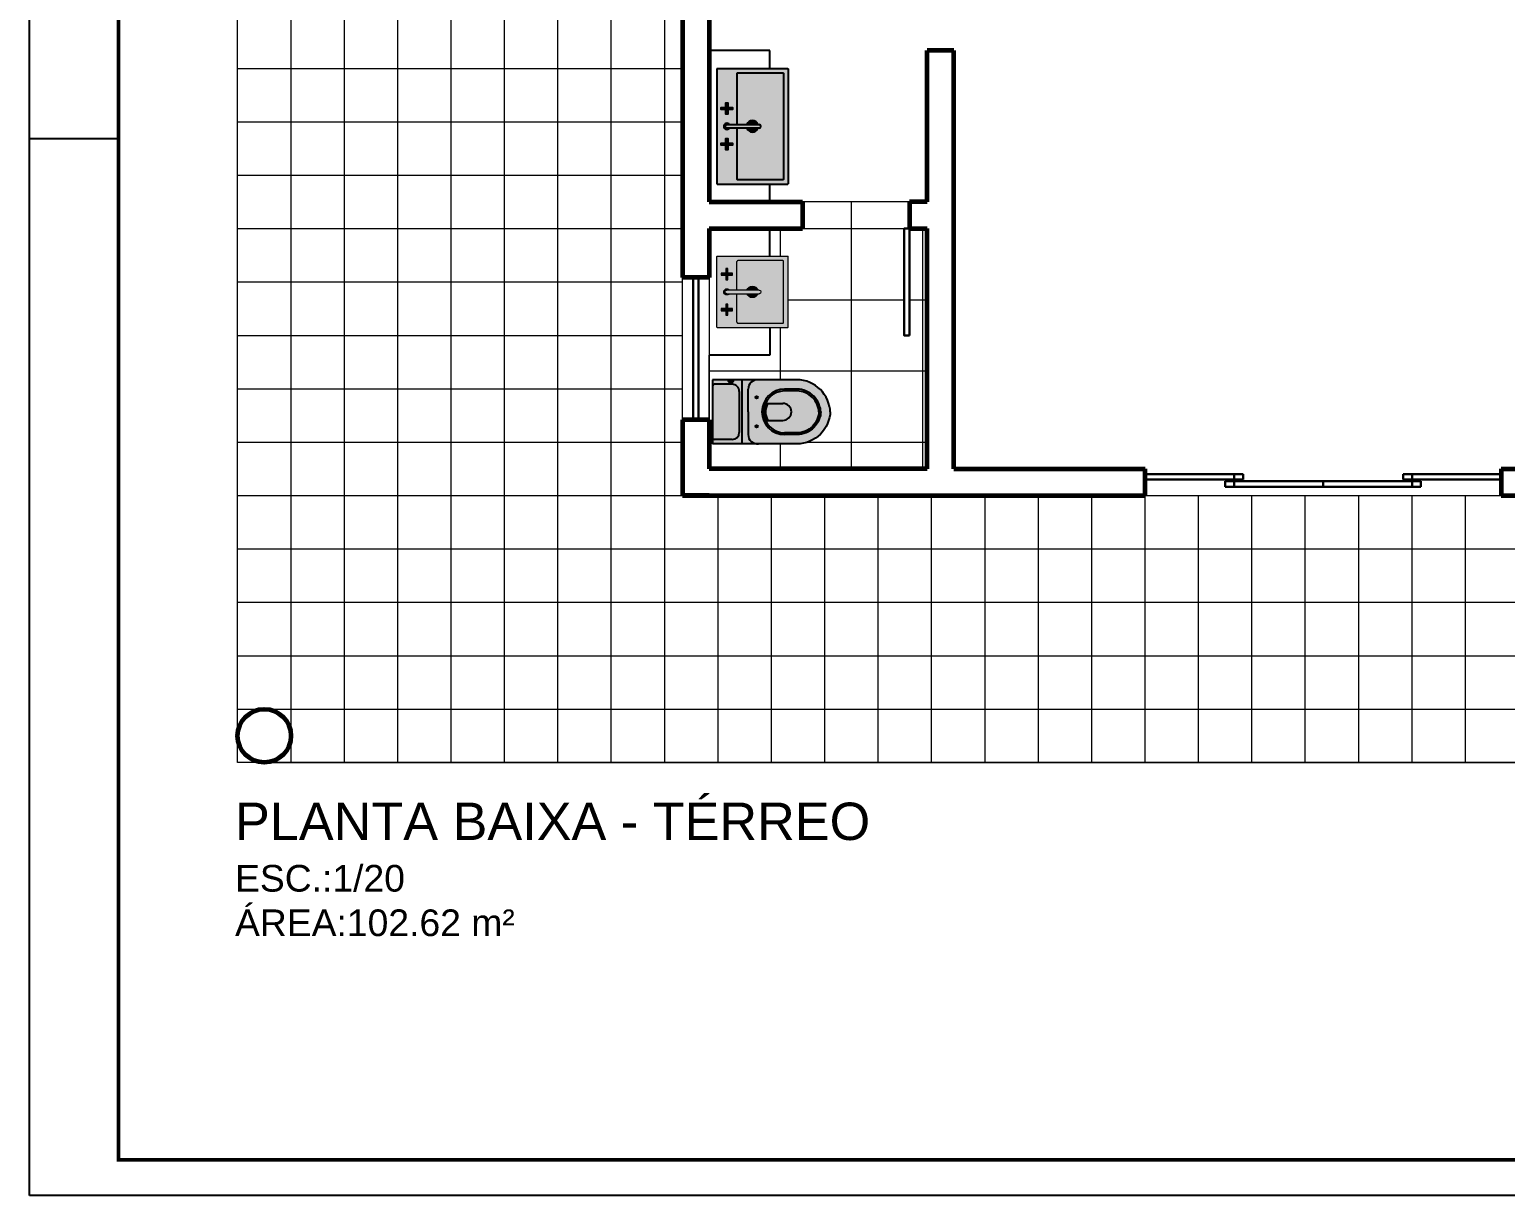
# Model space of a CAD drawing. Header units: millimetres. Extents: x 1127 to 14330, y -137 to 7568.
# Drawn here: x 10233.9 to 10648.6, y 3779.3 to 4106.9 of the extents above; entities that cross this region are included whole.
import ezdxf

# ---------------------------------------------------------------- set-up
doc = ezdxf.new("R2010")
doc.units = ezdxf.units.MM
doc.header["$LTSCALE"] = 0.01
for name, color, linetype, lineweight in [('0.05', 8, 'Continuous', 5), ('0.13', 6, 'Continuous', 13), ('0.60', 4, 'Continuous', 60)]:
    doc.layers.add(name, color=color, linetype=linetype, lineweight=lineweight)
doc.layers.add('HAC_MOB', color=61, linetype='Continuous')
doc.layers.add('LAY', color=8, linetype='Continuous')
doc.styles.get("Standard").update_dxf_attribs({"font": 'arial.ttf'})

# ---------------------------------------------------------------- blocks, each defined once
blk = doc.blocks.new('-Vaso com Caixa')
at = {"layer": 'HAC_MOB'}
h = blk.add_hatch(color=7, dxfattribs=at)
h.set_gradient(color1=(249, 250, 250), one_color=1, tint=1, name='SPHERICAL')
h.paths.add_polyline_path([(15.51, -1, 0.414214), (14.51, 0), (-14.51, 0, 0.414214), (-15.51, -1), (-15.51, -11, 0.414214), (-11.51, -15), (11.51, -15, 0.418032), (15.51, -10.95), (15.51, -10.95)], flags=17)
h.paths.add_polyline_path([(18.01, -11.49), (17.02, -11.49), (17.02, -11.16), (16.07, -11.16), (16.07, -10.95), (15.51, -10.95), (15.51, -11, -0.414214), (11.51, -15), (-11.51, -15, -0.414214), (-15.51, -11), (-15.51, -1, -0.414214), (-14.51, 0), (-18.01, 0), (-18.01, -16.5), (18.01, -16.5)])
h.paths.add_polyline_path([(18.01, 0), (14.51, 0, -0.414214), (15.51, -1), (15.51, -9.52), (16.07, -9.52), (16.07, -9.31), (17.02, -9.31), (17.02, -8.98), (18.01, -8.98)], flags=17)
h = blk.add_hatch(color=7, dxfattribs=at)
h.set_gradient(color1=(249, 250, 250), one_color=1, tint=1, name='SPHERICAL')
h.paths.add_polyline_path([(18.01, -16.5), (-18.01, -16.5), (-18.01, -25.25, -0.414214), (-12.76, -20), (0, -20), (12.76, -20, -0.414214), (18.01, -25.25)])
h = blk.add_hatch(color=7, dxfattribs=at)
h.set_gradient(color1=(249, 250, 250), one_color=1, tint=1, name='SPHERICAL')
h.paths.add_polyline_path([(16.07, -9.52), (15.51, -9.52), (15.51, -10.95), (16.07, -10.95)])
h.paths.add_polyline_path([(17.02, -9.31), (16.07, -9.31), (16.07, -11.16), (17.02, -11.16)])
h.paths.add_polyline_path([(18.21, -8.98), (17.02, -8.98), (17.02, -11.49), (18.21, -11.49)])
h = blk.add_hatch(color=7, dxfattribs=at)
h.set_gradient(color1=(249, 250, 250), one_color=1, tint=1, name='SPHERICAL')
h.paths.add_polyline_path([(0, -27.75, -0.394816), (12.73, -39.66), (18.01, -39.66), (18.01, -25.25, 0.414214), (12.76, -20), (0, -20), (-12.76, -20, 0.414214), (-18.01, -25.25), (-18.01, -28.52), (-13.77, -24.76), (-8.84, -24.76, -1), (-7.44, -24.76), (7.44, -24.76, -1), (8.84, -24.76, -1), (7.44, -24.76), (-7.44, -24.76, -1), (-8.84, -24.76), (-13.77, -24.76), (-18.01, -28.52), (-18.01, -39.66), (-12.73, -39.66, -0.394816)])
h.paths.add_polyline_path([(-12.76, -40.52, -0.01679), (-12.73, -39.66), (-18.01, -39.66), (-18.01, -47.36), (-17.93, -49.3), (-17.63, -51.09), (-17.19, -52.88), (-16.52, -54.59), (-15.77, -56.23), (-14.8, -57.8), (-13.76, -59.22), (-12.56, -60.56), (-11.22, -61.75), (-9.81, -62.79), (-8.24, -63.76), (-6.6, -64.51), (-4.89, -65.18), (-3.09, -65.75), (-1.49, -66), (-0.08, -66), (0, -66), (0.08, -66), (1.49, -66), (3.09, -65.75), (4.89, -65.18), (6.6, -64.51), (8.24, -63.76), (9.81, -62.79), (11.22, -61.75), (12.56, -60.56), (13.76, -59.22), (14.8, -57.8), (15.77, -56.23), (16.52, -54.59), (17.19, -52.88), (17.63, -51.09), (17.93, -49.3), (18.01, -47.36), (18.01, -39.66), (12.73, -39.66, -0.01679), (12.76, -40.52), (12.76, -47.26), (12.7, -48.77), (12.49, -50.02), (12.17, -51.28), (11.68, -52.55), (11.13, -53.76), (10.45, -54.86), (9.67, -55.91), (8.85, -56.84), (7.91, -57.67), (6.86, -58.44), (5.76, -59.12), (4.56, -59.67), (3.29, -60.17), (2.02, -60.55), (0.84, -60.7), (0, -60.75), (-0.84, -60.7), (-2.02, -60.55), (-3.29, -60.17), (-4.56, -59.67), (-5.76, -59.12), (-6.86, -58.44), (-7.91, -57.67), (-8.85, -56.84), (-9.67, -55.91), (-10.45, -54.86), (-11.13, -53.76), (-11.68, -52.55), (-12.17, -51.28), (-12.49, -50.02), (-12.7, -48.77), (-12.76, -47.26)])
h.paths.add_polyline_path([(-11.76, -40.42, -0.016103), (-11.73, -39.66), (-12.73, -39.66, 0.016386), (-12.76, -40.5), (-12.76, -47.26), (-12.7, -48.77), (-12.49, -50.02), (-12.17, -51.28), (-11.68, -52.55), (-11.13, -53.76), (-10.45, -54.86), (-9.67, -55.91), (-8.85, -56.84), (-7.91, -57.67), (-6.86, -58.44), (-5.76, -59.12), (-4.56, -59.67), (-3.29, -60.17), (-2.02, -60.55), (-0.84, -60.7), (0, -60.75), (0.84, -60.7), (2.02, -60.55), (3.29, -60.17), (4.56, -59.67), (5.76, -59.12), (6.86, -58.44), (7.91, -57.67), (8.85, -56.84), (9.67, -55.91), (10.45, -54.86), (11.13, -53.76), (11.68, -52.55), (12.17, -51.28), (12.49, -50.02), (12.7, -48.77), (12.76, -47.26), (12.76, -40.5, 0.016386), (12.73, -39.66), (11.73, -39.66, -0.016103), (11.76, -40.42), (11.76, -47.24), (11.7, -48.66), (11.51, -49.82), (11.22, -50.98), (10.76, -52.16), (10.25, -53.28), (9.62, -54.3), (8.9, -55.28), (8.14, -56.13), (7.28, -56.89), (6.3, -57.61), (5.29, -58.24), (4.17, -58.75), (2.96, -59.22), (1.81, -59.57), (0.75, -59.71), (0, -59.75), (-0.75, -59.71), (-1.81, -59.57), (-2.96, -59.22), (-4.17, -58.75), (-5.29, -58.24), (-6.3, -57.61), (-7.28, -56.89), (-8.14, -56.13), (-8.9, -55.28), (-9.62, -54.3), (-10.25, -53.28), (-10.76, -52.16), (-11.22, -50.98), (-11.51, -49.82), (-11.7, -48.66), (-11.76, -47.24)], flags=17)
h.paths.add_polyline_path([(0, -28.75, -0.393184), (11.73, -39.66), (12.73, -39.66, 0.394816), (0, -27.75, 0.394816), (-12.73, -39.66), (-11.73, -39.66, -0.393184)], flags=17)
h = blk.add_hatch(color=254, dxfattribs=at)
h.set_gradient(color1=(227, 232, 232), one_color=1, tint=1, name='SPHERICAL')
h.paths.add_polyline_path([(-7.44, -24.76, 1), (-8.84, -24.76, 1)])
h.paths.add_polyline_path([(7.44, -24.76, 1), (8.84, -24.76, 1)])
h.paths.add_polyline_path([(4.75, -39.66), (-4.75, -39.66, 0.965691)])
h.paths.add_polyline_path([(4.75, -30.94, 0.259045), (-4.75, -30.94), (-4.75, -39.5, 0.008726), (-4.75, -39.66), (4.75, -39.66, 0.008726), (4.75, -39.5)])
h = blk.add_hatch(color=7, dxfattribs=at)
h.set_gradient(color1=(238, 241, 241), one_color=1, tint=1, name='SPHERICAL')
h.paths.add_polyline_path([(-4.75, -30.94, -0.259045), (4.75, -30.94), (4.75, -39.5, -0.008726), (4.75, -39.66), (11.73, -39.66, 0.393184), (0, -28.75, 0.393184), (-11.73, -39.66), (-4.75, -39.66, -0.008726), (-4.75, -39.5)])
h.paths.add_polyline_path([(11.76, -40.42, 0.016103), (11.73, -39.66), (4.75, -39.66, -0.965691), (-4.75, -39.66), (-11.73, -39.66, 0.016103), (-11.76, -40.42), (-11.76, -47.24), (-11.7, -48.66), (-11.51, -49.82), (-11.22, -50.98), (-10.76, -52.16), (-10.25, -53.28), (-9.62, -54.3), (-8.9, -55.28), (-8.14, -56.13), (-7.28, -56.89), (-6.3, -57.61), (-5.29, -58.24), (-4.17, -58.75), (-2.96, -59.22), (-1.81, -59.57), (-0.75, -59.71), (0, -59.75), (0.75, -59.71), (1.81, -59.57), (2.96, -59.22), (4.17, -58.75), (5.29, -58.24), (6.3, -57.61), (7.28, -56.89), (8.14, -56.13), (8.9, -55.28), (9.62, -54.3), (10.25, -53.28), (10.76, -52.16), (11.22, -50.98), (11.51, -49.82), (11.7, -48.66), (11.76, -47.24)])
for p, q in [((18.01, 0), (-18.01, 0)), ((18.01, -8.98), (18.01, 0)), ((-15.51, -11), (-15.51, -1)), ((15.51, -11), (15.51, -1)), ((18.01, -16.5), (-18.01, -16.5)), ((11.51, -15), (-11.51, -15)), ((16.07, -9.52), (15.51, -9.52)), ((16.07, -10.95), (15.51, -10.95)), ((0, -20), (-12.76, -20)), ((0, -20), (-12.76, -20)), ((0, -20), (12.76, -20)), ((-4.75, -30.94), (-4.75, -39.5)), ((4.75, -30.94), (4.75, -39.5))]:
    blk.add_line(p, q)
for points in [[(0, -66), (-0.08, -66), (-0.08, -66), (-1.49, -66), (-3.09, -65.75), (-4.89, -65.18), (-6.6, -64.51), (-8.24, -63.76), (-9.81, -62.79), (-11.22, -61.75), (-12.56, -60.56), (-13.76, -59.22), (-14.8, -57.8), (-15.77, -56.23), (-16.52, -54.59), (-17.19, -52.88), (-17.63, -51.09), (-17.93, -49.3), (-18.01, -47.36), (-18.01, 0)], [(18.01, -8.59), (18.01, 0)], [(0, -66), (0.08, -66), (0.08, -66), (1.49, -66), (3.09, -65.75), (4.89, -65.18), (6.6, -64.51), (8.24, -63.76), (9.81, -62.79), (11.22, -61.75), (12.56, -60.56), (13.76, -59.22), (14.8, -57.8), (15.77, -56.23), (16.52, -54.59), (17.19, -52.88), (17.63, -51.09), (17.93, -49.3), (18.01, -47.36), (18.01, -11.49)], [(17.02, -9.31), (16.07, -9.31), (16.07, -11.16), (17.02, -11.16)], [(0, -60.75), (-0.84, -60.7), (-2.02, -60.55), (-3.29, -60.17), (-4.56, -59.67), (-5.76, -59.12), (-6.86, -58.44), (-7.91, -57.67), (-8.85, -56.84), (-9.67, -55.91), (-10.45, -54.86), (-11.13, -53.76), (-11.68, -52.55), (-12.17, -51.28), (-12.49, -50.02), (-12.7, -48.77), (-12.76, -47.26), (-12.76, -40.5)], [(0.05, -59.75), (-0.75, -59.71), (-1.81, -59.57), (-2.96, -59.22), (-4.17, -58.75), (-5.29, -58.24), (-6.3, -57.61), (-7.28, -56.89), (-8.14, -56.13), (-8.9, -55.28), (-9.62, -54.3), (-10.25, -53.28), (-10.76, -52.16), (-11.22, -50.98), (-11.51, -49.82), (-11.7, -48.66), (-11.76, -47.24), (-11.76, -40.42)], [(-0.05, -59.75), (0.75, -59.71), (1.81, -59.57), (2.96, -59.22), (4.17, -58.75), (5.29, -58.24), (6.3, -57.61), (7.28, -56.89), (8.14, -56.13), (8.9, -55.28), (9.62, -54.3), (10.25, -53.28), (10.76, -52.16), (11.22, -50.98), (11.51, -49.82), (11.7, -48.66), (11.76, -47.24), (11.76, -40.42)], [(0, -60.75), (0.84, -60.7), (2.02, -60.55), (3.29, -60.17), (4.56, -59.67), (5.76, -59.12), (6.86, -58.44), (7.91, -57.67), (8.85, -56.84), (9.67, -55.91), (10.45, -54.86), (11.13, -53.76), (11.68, -52.55), (12.17, -51.28), (12.49, -50.02), (12.7, -48.77), (12.76, -47.26), (12.76, -40.5)]]:
    blk.add_lwpolyline(points)
blk.add_lwpolyline([(18.21, -8.98), (18.21, -11.49), (17.02, -11.49), (17.02, -8.98)], close=True)
for centre in [(-8.14, -24.76), (8.14, -24.76)]:
    blk.add_circle(centre, 0.701)
for centre, radius, start, end in [((-14.51, -1), 1, 90, 180), ((14.51, -1), 1, 0, 90), ((-11.51, -11), 4, 180, 270), ((11.51, -11), 4, 270, 0), ((-12.76, -25.25), 5.25, 90, 185.46502), ((12.76, -25.25), 5.25, 354.53498, 90), ((0, -40.51), 12.76, 90.01918, 179.9537), ((0, -40.51), 11.76, 90.01918, 179.9537), ((0, -39.5), 9.78, 60.95411, 119.04589), ((0, -40.51), 12.76, 0.0463, 89.98082), ((0, -40.51), 11.76, 0.0463, 89.98082), ((0, -39.5), 4.75, 180, 0)]:
    blk.add_arc(centre, radius, start, end)
blk = doc.blocks.new('-Cuba Quadrada')
at = {"layer": 'HAC_MOB'}
h = blk.add_hatch(color=7, dxfattribs=at)
h.set_gradient(color1=(249, 250, 250), one_color=1, tint=1, name='SPHERICAL')
h.paths.add_polyline_path([(9.42, -9.48), (10.58, -9.48), (10.58, -12.07), (13.17, -12.07), (13.17, -12.72), (20, -12.72), (20, -7.18), (19.82, -7), (-19.82, -7), (-20, -7.18), (-20, -12.72), (-13.17, -12.72), (-13.17, -12.07), (-10.58, -12.07), (-10.58, -9.48), (-9.42, -9.48), (-9.42, -12.07), (-6.84, -12.07), (-6.84, -12.72), (-1.75, -12.72, -1.039853), (1.75, -12.72), (6.84, -12.72), (6.84, -12.07), (9.42, -12.07)])
h.paths.add_polyline_path([(-1.02, -14.07, -0.231357), (-1.75, -12.72), (-6.84, -12.72), (-6.84, -13.23), (-9.42, -13.23), (-9.42, -15.82), (-10.58, -15.82), (-10.58, -13.23), (-13.17, -13.23), (-13.17, -12.72), (-20, -12.72), (-20, -46.82), (-19.82, -47), (19.82, -47), (20, -46.82), (20, -12.72), (13.17, -12.72), (13.17, -13.23), (10.58, -13.23), (10.58, -15.82), (9.42, -15.82), (9.42, -13.23), (6.84, -13.23), (6.84, -12.72), (1.75, -12.72, -0.231357), (1.02, -14.07), (1.02, -18.3), (17.03, -18.3, -0.414587), (17.53, -18.8), (17.53, -44.06, -0.414214), (17.09, -44.5), (-17.09, -44.5, -0.414214), (-17.54, -44.06), (-17.54, -18.8, -0.414612), (-17.04, -18.3), (-1.02, -18.3)])
h = blk.add_hatch(color=254, dxfattribs=at)
h.set_gradient(color1=(208, 202, 200), rotation=90, one_color=1, tint=1, name='CYLINDER')
h.paths.add_polyline_path([(-10, -12.65), (-10.58, -12.07), (-13.17, -12.07), (-13.17, -13.23), (-10.58, -13.23)])
h.paths.add_polyline_path([(-6.84, -12.07), (-9.42, -12.07), (-10, -12.65), (-9.42, -13.23), (-6.84, -13.23)])
h = blk.add_hatch(color=254, dxfattribs=at)
h.set_gradient(color1=(208, 202, 200), one_color=1, tint=1, name='CYLINDER')
h.paths.add_polyline_path([(-9.42, -9.48), (-10.58, -9.48), (-10.58, -12.07), (-10, -12.65), (-9.42, -12.07)])
h.paths.add_polyline_path([(-9.42, -13.23), (-10, -12.65), (-10.58, -13.23), (-10.58, -15.82), (-9.42, -15.82)])
h = blk.add_hatch(color=254, dxfattribs=at)
h.set_gradient(color1=(208, 202, 200), one_color=1, tint=1, name='SPHERICAL')
h.paths.add_polyline_path([(-1.02, -14.07), (-1.02, -12.65, -1), (1.02, -12.65), (1.02, -14.07, 3.109485)])
h = blk.add_hatch(color=254, dxfattribs=at)
h.set_gradient(color1=(208, 202, 200), one_color=1, tint=1, name='CYLINDER')
h.paths.add_polyline_path([(1.02, -30.75), (1.02, -12.65, 1), (-1.02, -12.65), (-1.02, -30.75, 1)])
h = blk.add_hatch(color=254, dxfattribs=at)
h.set_gradient(color1=(208, 202, 200), rotation=90, one_color=1, tint=1, name='CYLINDER')
h.paths.add_polyline_path([(10, -12.65), (9.42, -12.07), (6.84, -12.07), (6.84, -13.23), (9.42, -13.23)])
h.paths.add_polyline_path([(13.17, -12.07), (10.58, -12.07), (10, -12.65), (10.58, -13.23), (13.17, -13.23)])
h = blk.add_hatch(color=254, dxfattribs=at)
h.set_gradient(color1=(208, 202, 200), one_color=1, tint=1, name='CYLINDER')
h.paths.add_polyline_path([(10.58, -9.48), (9.42, -9.48), (9.42, -12.07), (10, -12.65), (10.58, -12.07)])
h.paths.add_polyline_path([(10.58, -13.23), (10, -12.65), (9.42, -13.23), (9.42, -15.82), (10.58, -15.82)])
h = blk.add_hatch(color=7, dxfattribs=at)
h.set_gradient(color1=(244, 246, 246), one_color=1, tint=1, name='SPHERICAL')
h.paths.add_polyline_path([(17.09, -44.5, 0.414214), (17.53, -44.06), (17.53, -18.8, 0.41384), (17.03, -18.3), (1.02, -18.3), (1.02, -23.91, -0.722609), (1.02, -30.09), (1.02, -30.75, -1), (-1.02, -30.75), (-1.02, -30.09, -0.722609), (-1.02, -23.91), (-1.02, -18.3), (-17.04, -18.3, 0.413815), (-17.54, -18.8), (-17.54, -44.06, 0.414214), (-17.09, -44.5)])
h = blk.add_hatch(color=254, dxfattribs=at)
h.set_gradient(color1=(208, 202, 200), one_color=1, tint=1, name='SPHERICAL')
h.paths.add_polyline_path([(1.02, -23.91), (1.02, -25.02, -0.609168), (1.02, -28.98), (1.02, -30.09, 0.722609)])
h.paths.add_polyline_path([(-1.02, -30.09), (-1.02, -28.98, -0.609168), (-1.02, -25.02), (-1.02, -23.91, 0.722609)])
h = blk.add_hatch(color=9, dxfattribs=at)
h.set_gradient(color1=(199, 191, 189), one_color=1, tint=1, name='SPHERICAL')
h.paths.add_polyline_path([(1.02, -25.02), (1.02, -28.98, 0.609168)])
h.paths.add_polyline_path([(-1.02, -28.98), (-1.02, -25.02, 0.609168)])
for p, q in [((-20, -7.18), (-19.82, -7)), ((-20, -7.18), (-20, -46.82)), ((20, -7.18), (19.82, -7)), ((20, -7.18), (20, -46.82)), ((-10.58, -13.23), (-9.42, -12.07)), ((-10.58, -12.07), (-9.42, -13.23)), ((-1.02, -30.75), (-1.02, -12.65)), ((1.02, -12.65), (1.02, -30.75)), ((9.42, -13.23), (10.58, -12.07)), ((9.42, -12.07), (10.58, -13.23)), ((-20, -46.82), (-19.82, -47)), ((20, -46.82), (19.82, -47))]:
    blk.add_line(p, q)
for points in [[(19.82, -7), (-19.82, -7)], [(-10.58, -13.23), (-13.17, -13.23), (-13.17, -12.07), (-10.58, -12.07)], [(-10.58, -12.07), (-10.58, -9.48), (-9.42, -9.48), (-9.42, -12.07)], [(-9.42, -13.23), (-9.42, -15.82), (-10.58, -15.82), (-10.58, -13.23)], [(-9.42, -12.07), (-6.84, -12.07), (-6.84, -13.23), (-9.42, -13.23)], [(9.42, -13.23), (6.84, -13.23), (6.84, -12.07), (9.42, -12.07)], [(9.42, -12.07), (9.42, -9.48), (10.58, -9.48), (10.58, -12.07)], [(10.58, -13.23), (10.58, -15.82), (9.42, -15.82), (9.42, -13.23)], [(10.58, -12.07), (13.17, -12.07), (13.17, -13.23), (10.58, -13.23)], [(-1.02, -18.3), (-17.04, -18.3)], [(17.03, -18.3), (1.02, -18.3)], [(19.82, -47), (-19.82, -47)]]:
    blk.add_lwpolyline(points)
for points in [[(-17.54, -18.8, -0.414612), (-17.04, -18.3)], [(17.53, -18.8), (17.53, -44.06, -0.414214), (17.09, -44.5), (-17.09, -44.5, -0.414214), (-17.54, -44.06), (-17.54, -18.8)], [(17.03, -18.3, -0.414587), (17.53, -18.8)]]:
    blk.add_lwpolyline(points, format="xyb")
for centre, radius, start, end in [((0, -12.65), 1.75, 305.65524, 234.34476), ((0, -12.65), 1.02, 0, 180), ((0, -27), 3.25, 108.29561, 251.70439), ((0, -27), 3.25, 288.29561, 71.70439), ((0, -27), 2.23, 117.30315, 242.69685), ((0, -30.75), 1.02, 180, 0), ((0, -27), 2.23, 297.30315, 62.69685)]:
    blk.add_arc(centre, radius, start, end)
blk = doc.blocks.new('Cuba RET')
at = {"layer": 'HAC_MOB'}
h = blk.add_hatch(color=7, dxfattribs=at)
h.set_gradient(color1=(244, 246, 246), one_color=1, tint=1, name='SPHERICAL')
h.paths.add_polyline_path([(45, -7.18), (44.82, -7), (-19.82, -7), (-20, -7.18), (-20, -46.82), (-19.82, -47), (44.82, -47), (45, -46.82)])
h.paths.add_polyline_path([(-17.09, -44.5, -0.414214), (-17.54, -44.06), (-17.54, -18.8, -0.414612), (-17.04, -18.3), (11.48, -18.3), (11.48, -14.07, -3.109485), (13.52, -14.07), (13.52, -18.3), (42.03, -18.3, -0.414587), (42.53, -18.8), (42.53, -44.06, -0.414214), (42.09, -44.5)], flags=16)
h.paths.add_polyline_path([(1.91, -15.82), (1.91, -13.23), (-0.67, -13.23), (-0.67, -12.07), (1.91, -12.07), (1.91, -9.48), (3.07, -9.48), (3.07, -12.07), (5.66, -12.07), (5.66, -13.23), (3.07, -13.23), (3.07, -15.82)], flags=16)
h.paths.add_polyline_path([(21.92, -15.82), (21.92, -13.23), (19.33, -13.23), (19.33, -12.07), (21.92, -12.07), (21.92, -9.48), (23.08, -9.48), (23.08, -12.07), (25.67, -12.07), (25.67, -13.23), (23.08, -13.23), (23.08, -15.82)], flags=16)
h = blk.add_hatch(color=254, dxfattribs=at)
h.set_gradient(color1=(208, 202, 200), rotation=90, one_color=1, tint=1, name='CYLINDER')
h.paths.add_polyline_path([(2.49, -12.65), (1.91, -12.07), (-0.67, -12.07), (-0.67, -13.23), (1.91, -13.23)])
h.paths.add_polyline_path([(5.66, -12.07), (3.07, -12.07), (2.49, -12.65), (3.07, -13.23), (5.66, -13.23)])
h = blk.add_hatch(color=254, dxfattribs=at)
h.set_gradient(color1=(208, 202, 200), one_color=1, tint=1, name='CYLINDER')
h.paths.add_polyline_path([(3.07, -9.48), (1.91, -9.48), (1.91, -12.07), (2.49, -12.65), (3.07, -12.07)])
h.paths.add_polyline_path([(3.07, -13.23), (2.49, -12.65), (1.91, -13.23), (1.91, -15.82), (3.07, -15.82)])
h = blk.add_hatch(color=254, dxfattribs=at)
h.set_gradient(color1=(208, 202, 200), one_color=1, tint=1, name='SPHERICAL')
h.paths.add_polyline_path([(11.48, -14.07), (11.48, -12.65, -1), (13.52, -12.65), (13.52, -14.07, 3.109485)])
h = blk.add_hatch(color=254, dxfattribs=at)
h.set_gradient(color1=(208, 202, 200), one_color=1, tint=1, name='CYLINDER')
h.paths.add_polyline_path([(13.52, -30.75), (13.52, -12.65, 1), (11.48, -12.65), (11.48, -30.75, 1)])
h = blk.add_hatch(color=254, dxfattribs=at)
h.set_gradient(color1=(208, 202, 200), rotation=90, one_color=1, tint=1, name='CYLINDER')
h.paths.add_polyline_path([(22.5, -12.65), (21.92, -12.07), (19.33, -12.07), (19.33, -13.23), (21.92, -13.23)])
h.paths.add_polyline_path([(25.67, -12.07), (23.08, -12.07), (22.5, -12.65), (23.08, -13.23), (25.67, -13.23)])
h = blk.add_hatch(color=254, dxfattribs=at)
h.set_gradient(color1=(208, 202, 200), one_color=1, tint=1, name='CYLINDER')
h.paths.add_polyline_path([(23.08, -9.48), (21.92, -9.48), (21.92, -12.07), (22.5, -12.65), (23.08, -12.07)])
h.paths.add_polyline_path([(23.08, -13.23), (22.5, -12.65), (21.92, -13.23), (21.92, -15.82), (23.08, -15.82)])
h = blk.add_hatch(color=7, dxfattribs=at)
h.set_gradient(color1=(244, 246, 246), one_color=1, tint=1, name='SPHERICAL')
h.paths.add_polyline_path([(42.53, -18.8, 0.41384), (42.03, -18.3), (13.52, -18.3), (13.52, -23.91, -0.722609), (13.52, -30.09), (13.52, -30.75, -1), (11.48, -30.75), (11.48, -30.09, -0.722609), (11.48, -23.91), (11.48, -18.3), (-17.04, -18.3, 0.413815), (-17.54, -18.8), (-17.54, -44.06, 0.414214), (-17.09, -44.5), (42.09, -44.5, 0.414214), (42.53, -44.06)])
h = blk.add_hatch(color=254, dxfattribs=at)
h.set_gradient(color1=(208, 202, 200), one_color=1, tint=1, name='SPHERICAL')
h.paths.add_polyline_path([(13.52, -23.91), (13.52, -25.02, -0.609168), (13.52, -28.98), (13.52, -30.09, 0.722609)])
h.paths.add_polyline_path([(11.48, -30.09), (11.48, -28.98, -0.609168), (11.48, -25.02), (11.48, -23.91, 0.722609)])
h = blk.add_hatch(color=9, dxfattribs=at)
h.set_gradient(color1=(199, 191, 189), one_color=1, tint=1, name='SPHERICAL')
h.paths.add_polyline_path([(13.52, -25.02), (13.52, -28.98, 0.609168)])
h.paths.add_polyline_path([(11.48, -28.98), (11.48, -25.02, 0.609168)])
for p, q in [((-20, -7.18), (-19.82, -7)), ((-20, -7.18), (-20, -46.82)), ((45, -7.18), (44.82, -7)), ((45, -7.18), (45, -46.82)), ((1.91, -13.23), (3.07, -12.07)), ((1.91, -12.07), (3.07, -13.23)), ((11.48, -30.75), (11.48, -12.65)), ((13.52, -12.65), (13.52, -30.75)), ((21.92, -13.23), (23.08, -12.07)), ((21.92, -12.07), (23.08, -13.23)), ((-20, -46.82), (-19.82, -47)), ((45, -46.82), (44.82, -47))]:
    blk.add_line(p, q)
for points in [[(44.82, -7), (-19.82, -7)], [(1.91, -13.23), (-0.67, -13.23), (-0.67, -12.07), (1.91, -12.07)], [(1.91, -12.07), (1.91, -9.48), (3.07, -9.48), (3.07, -12.07)], [(3.07, -13.23), (3.07, -15.82), (1.91, -15.82), (1.91, -13.23)], [(3.07, -12.07), (5.66, -12.07), (5.66, -13.23), (3.07, -13.23)], [(21.92, -13.23), (19.33, -13.23), (19.33, -12.07), (21.92, -12.07)], [(21.92, -12.07), (21.92, -9.48), (23.08, -9.48), (23.08, -12.07)], [(23.08, -13.23), (23.08, -15.82), (21.92, -15.82), (21.92, -13.23)], [(23.08, -12.07), (25.67, -12.07), (25.67, -13.23), (23.08, -13.23)], [(11.48, -18.3), (-17.04, -18.3)], [(42.03, -18.3), (13.52, -18.3)], [(44.82, -47), (-19.82, -47)]]:
    blk.add_lwpolyline(points)
for points in [[(-17.54, -18.8, -0.414612), (-17.04, -18.3)], [(42.53, -18.8), (42.53, -44.06, -0.414214), (42.09, -44.5), (-17.09, -44.5, -0.414214), (-17.54, -44.06), (-17.54, -18.8)], [(42.03, -18.3, -0.414587), (42.53, -18.8)]]:
    blk.add_lwpolyline(points, format="xyb")
for centre, radius, start, end in [((12.5, -12.65), 1.75, 305.65524, 234.34476), ((12.5, -12.65), 1.02, 0, 180), ((12.5, -27), 3.25, 108.29561, 251.70439), ((12.5, -27), 3.25, 288.29561, 71.70439), ((12.5, -27), 2.23, 117.30315, 242.69685), ((12.5, -30.75), 1.02, 180, 0), ((12.5, -27), 2.23, 297.30315, 62.69685)]:
    blk.add_arc(centre, radius, start, end)

msp = doc.modelspace()

# ---------------------------------------------------------------- hatches: boundary and pattern name
at = {"layer": '0.05'}
h = msp.add_hatch(dxfattribs=at)
h.set_pattern_fill('_USER,_O', color=256, scale=15, double=1, pattern_type=0)
h.set_pattern_definition([(360, (10292.359, 3900.948), (4e-15, 15), []), (90, (10292.359, 3900.948), (-15, 5e-15), [])])
edge = h.paths.add_edge_path()
edge.add_line((10882.859, 3975.948), (10766.359, 3975.948))
edge.add_line((10766.359, 3975.948), (10647.359, 3975.948))
edge.add_line((10647.359, 3975.948), (10647.359, 3900.948))
edge.add_line((10647.359, 3900.948), (10875.359, 3900.948))
edge.add_arc((10875.359, 3908.448), 7.5, 180, 270, ccw=False)
edge.add_arc((10875.359, 3908.448), 7.5, 0, 180, ccw=False)
edge.add_line((10882.859, 3908.448), (10882.859, 3975.948))
h.paths.add_polyline_path([(10647.359, 3975.948), (10547.359, 3975.948), (10417.359, 3975.948), (10417.359, 3900.948), (10647.359, 3900.948)])
edge = h.paths.add_edge_path()
edge.add_line((10417.359, 3975.948), (10417.359, 4150.448))
edge.add_line((10417.359, 4150.448), (10412.359, 4150.448))
edge.add_line((10412.359, 4150.448), (10372.359, 4150.448))
edge.add_line((10372.359, 4150.448), (10292.359, 4150.448))
edge.add_line((10292.359, 4150.448), (10292.359, 3908.448))
edge.add_arc((10299.859, 3908.448), 7.5, 0, 180, ccw=False)
edge.add_arc((10299.859, 3908.448), 7.5, -90, 0, ccw=False)
edge.add_line((10299.859, 3900.948), (10417.359, 3900.948))
edge.add_line((10417.359, 3900.948), (10417.359, 3975.948))
h = msp.add_hatch(dxfattribs=at)
h.set_pattern_fill('_USER,_O', color=256, scale=20, double=1, pattern_type=0)
h.set_pattern_definition([(360, (10424.86, 4050.948), (5e-15, 20), []), (90, (10424.86, 4050.948), (-20, 6e-15), [])])
h.paths.add_polyline_path([(10486.109, 4050.948), (10481.109, 4050.948), (10481.109, 4020.948), (10479.609, 4020.948), (10479.609, 4050.948), (10481.109, 4050.948), (10481.109, 4058.448), (10451.109, 4058.448), (10451.109, 4050.948), (10441.925, 4050.948), (10441.925, 4043.177), (10447.014, 4043.177), (10447.014, 4023.177), (10441.925, 4023.177), (10441.925, 4015.409), (10424.859, 4015.409), (10424.859, 3983.448), (10486.109, 3983.448)])
h.paths.add_polyline_path([(10455.429, 4006.339), (10456.1, 4005.742), (10456.697, 4005.071), (10457.219, 4004.363), (10457.703, 4003.58), (10458.076, 4002.76), (10458.411, 4001.903), (10458.695, 4001.005), (10458.819, 4000.204), (10458.821, 3999.46), (10458.819, 3998.717), (10458.695, 3997.915), (10458.411, 3997.018), (10458.076, 3996.16), (10457.703, 3995.34), (10457.219, 3994.557), (10456.697, 3993.849), (10456.1, 3993.178), (10455.429, 3992.582), (10454.721, 3992.06), (10453.938, 3991.575), (10453.118, 3991.203), (10452.261, 3990.867), (10451.367, 3990.644), (10450.472, 3990.495), (10449.503, 3990.457), (10425.821, 3990.457), (10425.821, 4008.463), (10430.313, 4008.463), (10430.313, 4008.567), (10431.566, 4008.567), (10449.503, 4008.463), (10450.472, 4008.426), (10451.367, 4008.277), (10452.261, 4008.053), (10453.118, 4007.718), (10453.938, 4007.345), (10454.721, 4006.861)], flags=16)
h.paths.add_polyline_path([(10439.695, 3999.46, -0.4141155), (10446.075, 4005.838), (10446.073, 4005.838, 0.4139972), (10439.695, 3999.46, 0.4141155), (10446.075, 3993.082), (10446.075, 3993.082, -0.4141157)], flags=0)
h.paths.add_polyline_path([(10453.46, 4003.908), (10453.887, 4003.529), (10454.266, 4003.102), (10454.628, 4002.611), (10454.941, 4002.105), (10455.196, 4001.544), (10455.433, 4000.94), (10455.606, 4000.365), (10455.703, 3999.617), (10455.694, 3999.46), (10455.703, 3999.304), (10455.606, 3998.555), (10455.433, 3997.981), (10455.196, 3997.377), (10454.941, 3996.815), (10454.628, 3996.31), (10454.266, 3995.818), (10453.887, 3995.392), (10453.46, 3995.013), (10452.969, 3994.651), (10452.463, 3994.338), (10451.902, 3994.082), (10451.309, 3993.85), (10450.73, 3993.706), (10450.154, 3993.61), (10449.443, 3993.582), (10446.12, 3993.582, -0.4163406), (10440.195, 3999.46, -0.411894), (10446.031, 4005.338), (10449.443, 4005.338), (10450.154, 4005.311), (10450.73, 4005.215), (10451.309, 4005.07), (10451.902, 4004.838), (10452.463, 4004.583), (10452.969, 4004.27)], flags=0)
h.paths.add_polyline_path([(10445.569, 3997.085), (10441.293, 3997.085, -0.2590449), (10441.293, 4001.835), (10445.569, 4001.835, -1)], flags=0)
h.paths.add_polyline_path([(10437.851, 4003.528, -1), (10438.553, 4003.528, -1)], flags=0)
h.paths.add_polyline_path([(10431.295, 4007.213), (10430.584, 4007.213), (10430.584, 4007.498), (10430.477, 4007.97), (10430.477, 4007.498), (10430.584, 4007.498), (10431.295, 4007.498)], flags=0)
h.paths.add_polyline_path([(10437.851, 3995.392, -1), (10438.553, 3995.392, -1)], flags=0)

# ---------------------------------------------------------------- linework, layer by layer
for p, q in [((10233.889, 3779.302), (10233.889, 4373.302)), ((10233.889, 4076.302), (10258.889, 4076.302)), ((11074.889, 3779.302), (10233.889, 3779.302))]:
    msp.add_line(p, q)
at = {"color": 7, "lineweight": 30}
for p, q in [((10420.359, 3997.198), (10420.359, 4037.198)), ((10421.859, 4037.198), (10421.859, 3997.198)), ((10572.359, 3981.948), (10547.359, 3981.948)), ((10572.359, 3981.948), (10547.359, 3981.948)), ((10572.359, 3980.448), (10572.359, 3981.948)), ((10574.859, 3981.948), (10572.359, 3981.948)), ((10572.359, 3980.448), (10572.359, 3981.948)), ((10574.859, 3981.948), (10572.359, 3981.948)), ((10574.859, 3980.448), (10574.859, 3981.948)), ((10574.859, 3980.448), (10574.859, 3981.948)), ((10619.859, 3980.448), (10619.859, 3981.948)), ((10619.859, 3981.948), (10622.359, 3981.948)), ((10619.859, 3980.448), (10619.859, 3981.948)), ((10619.859, 3981.948), (10622.359, 3981.948)), ((10622.359, 3980.448), (10622.359, 3981.948)), ((10622.359, 3981.948), (10647.359, 3981.948)), ((10622.359, 3980.448), (10622.359, 3981.948)), ((10622.359, 3981.948), (10647.359, 3981.948)), ((10547.359, 3980.448), (10572.359, 3980.448)), ((10547.359, 3980.448), (10572.359, 3980.448)), ((10572.359, 3979.948), (10569.859, 3979.948)), ((10569.859, 3979.948), (10569.859, 3978.448)), ((10572.359, 3979.948), (10569.859, 3979.948)), ((10569.859, 3979.948), (10569.859, 3978.448)), ((10569.859, 3978.448), (10624.859, 3978.448)), ((10569.859, 3978.448), (10597.359, 3978.448)), ((10569.859, 3978.448), (10624.859, 3978.448)), ((10569.859, 3978.448), (10597.359, 3978.448)), ((10572.359, 3980.448), (10574.859, 3980.448)), ((10572.359, 3980.448), (10574.859, 3980.448)), ((10597.359, 3979.948), (10572.359, 3979.948)), ((10572.359, 3979.948), (10572.359, 3978.448)), ((10597.359, 3979.948), (10572.359, 3979.948)), ((10572.359, 3979.948), (10572.359, 3978.448)), ((10597.359, 3978.448), (10597.359, 3979.948)), ((10597.359, 3978.448), (10597.359, 3979.948)), ((10597.359, 3979.948), (10622.359, 3979.948)), ((10597.359, 3978.448), (10597.359, 3979.948)), ((10597.359, 3978.448), (10597.359, 3979.948)), ((10597.359, 3979.948), (10622.359, 3979.948)), ((10622.359, 3980.448), (10619.859, 3980.448)), ((10622.359, 3980.448), (10619.859, 3980.448)), ((10647.359, 3980.448), (10622.359, 3980.448)), ((10647.359, 3980.448), (10622.359, 3980.448)), ((10622.359, 3979.948), (10622.359, 3978.448)), ((10622.359, 3979.948), (10624.859, 3979.948)), ((10622.359, 3979.948), (10622.359, 3978.448)), ((10622.359, 3979.948), (10624.859, 3979.948)), ((10624.859, 3979.948), (10624.859, 3978.448)), ((10624.859, 3979.948), (10624.859, 3978.448))]:
    msp.add_line(p, q, dxfattribs=at)
at = {"const_width": 1}
msp.add_lwpolyline([(10258.889, 3789.302), (10258.889, 4363.302), (11064.889, 4363.302), (11064.889, 3789.302)], close=True, dxfattribs=at)
at = {"color": 7, "lineweight": 30}
msp.add_lwpolyline([(10481.109, 4020.948), (10479.609, 4020.948), (10479.609, 4050.948), (10481.109, 4050.948)], close=True, dxfattribs=at)
msp.add_lwpolyline([(10481.109, 4020.948), (10479.609, 4020.948), (10479.609, 4050.948), (10481.109, 4050.948)], close=True, dxfattribs=at)
at = {"layer": '0.05', "lineweight": 25}
for p, q in [((10441.926, 4100.948), (10424.859, 4100.948)), ((10441.926, 4100.948), (10424.859, 4100.948)), ((10441.925, 4095.948), (10441.925, 4100.948)), ((10441.925, 4095.948), (10441.925, 4100.948)), ((10441.925, 4058.448), (10441.925, 4063.448)), ((10441.925, 4058.448), (10441.925, 4063.448)), ((10441.925, 4043.177), (10441.925, 4050.948)), ((10441.925, 4043.177), (10441.925, 4050.948)), ((10441.925, 4023.18), (10441.925, 4015.409)), ((10441.925, 4023.18), (10441.925, 4015.409)), ((10441.925, 4015.409), (10424.859, 4015.409)), ((10441.925, 4015.409), (10424.859, 4015.409))]:
    msp.add_line(p, q, dxfattribs=at)
at = {"layer": '0.13'}
for p, q in [((10292.359, 3900.948), (10292.359, 4150.948)), ((10292.359, 3900.948), (10292.359, 4150.448)), ((10481.109, 4058.448), (10451.109, 4058.448)), ((10481.109, 4058.448), (10451.109, 4058.448)), ((10481.109, 4058.448), (10486.109, 4058.448)), ((10481.109, 4058.448), (10486.109, 4058.448)), ((10417.359, 3997.198), (10417.359, 4037.198)), ((10424.859, 4037.198), (10424.859, 3997.198)), ((10547.359, 3975.948), (10647.359, 3975.948)), ((10547.359, 3975.948), (10647.359, 3975.948)), ((10882.859, 3900.948), (10292.359, 3900.948)), ((10882.859, 3900.948), (10292.359, 3900.948))]:
    msp.add_line(p, q, dxfattribs=at)
at = {"layer": '0.60'}
for p, q in [((10417.359, 4150.948), (10417.359, 4037.198)), ((10424.859, 4150.948), (10424.859, 4058.448)), ((10424.859, 4150.448), (10424.859, 4058.448)), ((10486.109, 4058.448), (10486.109, 4100.948)), ((10493.609, 4100.948), (10486.109, 4100.948)), ((10486.109, 4058.448), (10486.109, 4100.948)), ((10493.609, 4100.948), (10486.109, 4100.948)), ((10493.609, 3983.448), (10493.609, 4100.948)), ((10493.609, 3983.448), (10493.609, 4100.948)), ((10424.859, 4058.448), (10451.109, 4058.448)), ((10424.859, 4058.448), (10451.109, 4058.448)), ((10451.109, 4058.448), (10451.109, 4050.948)), ((10451.109, 4058.448), (10451.109, 4050.948)), ((10486.109, 4058.448), (10481.109, 4058.448)), ((10481.109, 4058.448), (10481.109, 4050.948)), ((10486.109, 4058.448), (10481.109, 4058.448)), ((10481.109, 4058.448), (10481.109, 4050.948)), ((10424.859, 4050.948), (10451.109, 4050.948)), ((10424.859, 4050.948), (10424.859, 4037.198)), ((10424.859, 4050.948), (10451.109, 4050.948)), ((10481.109, 4050.948), (10486.109, 4050.948)), ((10481.109, 4050.948), (10486.109, 4050.948)), ((10486.109, 3983.448), (10486.109, 4050.948)), ((10486.109, 3983.448), (10486.109, 4050.948)), ((10424.859, 4037.198), (10417.359, 4037.198)), ((10417.359, 3997.198), (10417.359, 3975.948)), ((10424.859, 3997.198), (10417.359, 3997.198)), ((10424.859, 3997.198), (10424.859, 3983.448)), ((10486.109, 3983.448), (10424.859, 3983.448)), ((10493.609, 3983.448), (10547.359, 3983.448)), ((10493.609, 3983.448), (10547.359, 3983.448)), ((10547.359, 3975.948), (10547.359, 3983.448)), ((10547.359, 3975.948), (10547.359, 3983.448)), ((10647.359, 3983.448), (10766.359, 3983.448)), ((10647.359, 3983.448), (10647.359, 3975.948)), ((10647.359, 3983.448), (10766.359, 3983.448)), ((10647.359, 3983.448), (10647.359, 3975.948)), ((10417.359, 3975.948), (10547.359, 3975.948)), ((10424.859, 3975.948), (10417.359, 3975.948)), ((10647.359, 3975.948), (10766.359, 3975.948)), ((10647.359, 3975.948), (10766.359, 3975.948))]:
    msp.add_line(p, q, dxfattribs=at)
msp.add_circle((10299.859, 3908.448), 7.5, dxfattribs=at)
msp.add_circle((10299.859, 3908.448), 7.5, dxfattribs=at)

# ---------------------------------------------------------------- block references
at = {"layer": '0.05', "lineweight": 25, "xscale": -0.5, "yscale": 0.5, "zscale": 0.5, "rotation": 90}
msp.add_blockref('-Cuba Quadrada', (10423.514, 4033.177), dxfattribs=at)
msp.add_blockref('-Cuba Quadrada', (10423.514, 4033.177), dxfattribs=at)
at = {"layer": 'LAY', "xscale": 0.5, "yscale": 0.5, "zscale": 0.5, "rotation": 90}
msp.add_blockref('Cuba RET', (10423.514, 4073.448), dxfattribs=at)
msp.add_blockref('Cuba RET', (10423.514, 4073.448), dxfattribs=at)
at = {"layer": 'LAY', "extrusion": (0, 0, -1), "xscale": -0.5, "yscale": 0.5, "zscale": -0.5, "rotation": 270}
msp.add_blockref('-Vaso com Caixa', (-10425.821, 3999.46), dxfattribs=at)
msp.add_blockref('-Vaso com Caixa', (-10425.821, 3999.46), dxfattribs=at)

# ---------------------------------------------------------------- texts
at = {"layer": '0.13', "insert": (10291.626, 3889.675), "char_height": 7.5, "attachment_point": 1}
msp.add_mtext_dynamic_manual_height_columns('{\\H1.4x;\\C7;PLANTA BAIXA - TÉRREO\\H1.19x;\\P}ESC.:1/20\\PÁREA:102.62 m²', width=670.32965, gutter_width=12.5, heights=[0], dxfattribs=at)

doc.saveas('drawing.dxf')
